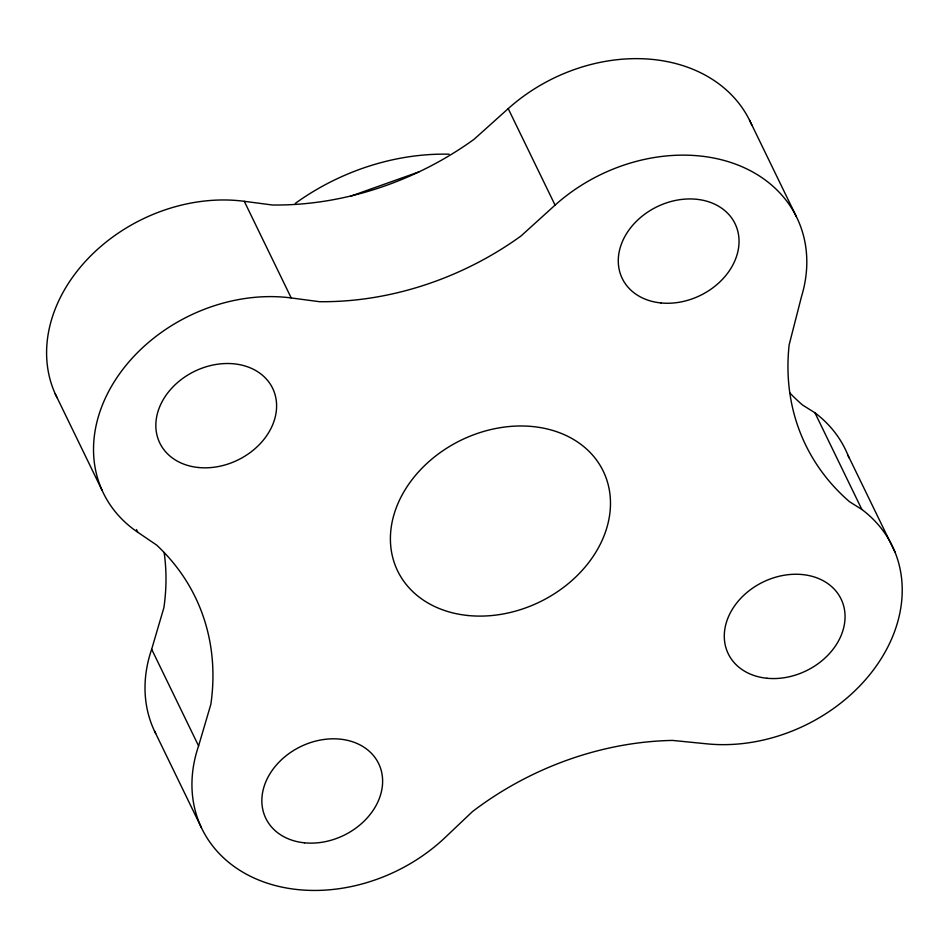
<?xml version="1.0" encoding="UTF-8"?>
<svg xmlns="http://www.w3.org/2000/svg" width="949" height="949" viewBox="0 0 949 949"><rect width="100%" height="100%" fill="white"/><g stroke="black" fill="none" stroke-linecap="round" stroke-linejoin="round"><path stroke-width="1.42" d="M155.707 733.518A156.514 123.168 -25.9 0 1 151.662 649.258L163.88 607.728A278.698 219.314 -25.9 0 0 164.141 552.52M789.793 392.898A278.698 219.314 -25.9 0 0 802.534 405.009L814.93 412.791L861.87 509.471A156.573 123.216 -25.9 0 1 879.189 661.773A156.573 123.216 -25.9 0 1 707.135 743.862L672.58 740.422A278.698 219.314 -25.9 0 0 472.377 811.668L445.283 837.374A156.514 123.168 -25.9 0 1 262.6 881.538A156.514 123.168 -25.9 0 1 198.59 745.926L210.832 704.407A278.698 219.314 -25.9 0 0 156.585 545.034L137.759 532.247L136.478 529.601M861.87 509.471L849.485 501.689A278.698 219.314 -25.9 0 1 789.153 344.807L801.525 296.503A157.89 124.248 -25.9 0 0 735.534 164.13A157.89 124.248 -25.9 0 0 555.07 205.126L521.013 235.981A278.698 219.314 -25.9 0 1 319.362 301.687L291.213 297.95A154.817 121.828 -25.9 0 0 115.98 379.042A154.817 121.828 -25.9 0 0 137.759 532.247M751.94 125.398A157.89 124.248 -25.9 0 0 508.213 108.637L474.073 139.301A278.698 219.314 -25.9 0 1 272.41 205.008L244.284 201.307A154.817 121.828 -25.9 0 0 87.913 258.709A154.817 121.828 -25.9 0 0 57.07 397.702M350.893 196.111L419.067 171.852M749.485 120.084L796.341 216.586M847.967 455.223L894.919 551.903M508.213 108.637L555.07 205.126M244.284 201.307L291.213 297.95M55.22 393.823L102.148 490.467M151.662 649.258L198.59 745.926M154.473 730.991L201.402 827.658M814.93 412.791A156.573 123.216 -25.9 0 1 848.987 457.857M295.269 203.418A209.017 164.485 -25.9 0 1 449.138 154.201M660.907 302.945A62.705 49.348 -25.9 0 0 737.515 230.156A62.705 49.348 -25.9 0 0 637.538 220.204A62.705 49.348 -25.9 0 0 660.907 302.945M766.922 678.25A62.705 49.348 -25.9 0 0 843.531 605.462A62.705 49.348 -25.9 0 0 743.553 595.509A62.705 49.348 -25.9 0 0 766.922 678.25M304.487 842.819A62.705 49.348 -25.9 0 0 381.095 770.03A62.705 49.348 -25.9 0 0 281.118 760.078A62.705 49.348 -25.9 0 0 304.487 842.819M198.471 467.513A62.705 49.348 -25.9 0 0 275.08 394.725A62.705 49.348 -25.9 0 0 175.102 384.772A62.705 49.348 -25.9 0 0 198.471 467.513M468.118 615.521A114.26 89.93 -25.9 0 0 607.692 482.863A114.26 89.93 -25.9 0 0 425.52 464.725A114.26 89.93 -25.9 0 0 468.118 615.521"/></g></svg>
